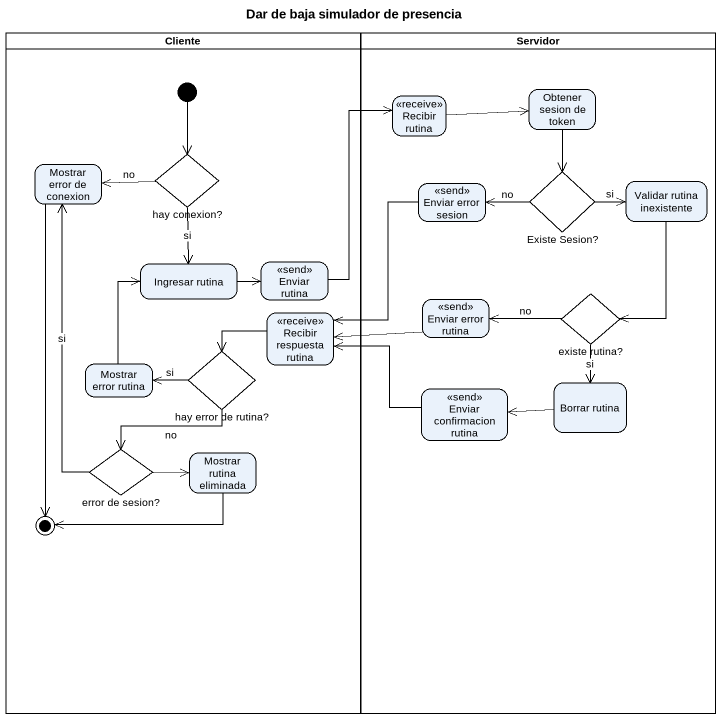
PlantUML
@startuml
title Dar de baja simulador de presencia
hide empty description
state Cliente <<partition>> {
  state "hay conexion?" as hay_conexion <<choice>>
  state "Mostrar error de conexion" as Mostrar_error_de_conexion
  state "Ingresar rutina" as Ingresar_rutina
  state "Enviar rutina" as Enviar_rutina <<send>>
  state "Recibir respuesta rutina" as Recibir_respuesta_rutina <<receive>>
  state "Mostrar error rutina" as Mostrar_error_rutina
  state "hay error de rutina?" as hay_error_de_rutina <<choice>>
  state "error de sesion?" as error_de_sesion <<choice>>
  state "Mostrar rutina eliminada" as Mostrar_rutina_eliminada
  [*] --> hay_conexion
  Mostrar_error_de_conexion --> [*]
  Mostrar_rutina_eliminada -left-> [*]
}
state Servidor <<partition>> {
  state "Recibir rutina" as Recibir_rutina <<receive>>
  state "Obtener sesion de token" as Obtener_sesion_de_token
  state "Enviar error sesion" as Enviar_error_sesion <<send>>
  state "Existe Sesion?" as Existe_Sesion <<choice>>
  state "Validar rutina inexistente" as Validar_rutina_inexistente
  state "Enviar error rutina" as Enviar_error_rutina <<send>>
  state "existe rutina?" as existe_rutina <<choice>>
  state "Enviar confirmacion rutina" as Enviar_confirmacion_rutina <<send>>
  state "Borrar rutina" as Borrar_rutina
}
Recibir_rutina -right-> Obtener_sesion_de_token
Obtener_sesion_de_token --> Existe_Sesion
hay_conexion -left-> Mostrar_error_de_conexion : no
hay_conexion --> Ingresar_rutina : si
Enviar_error_sesion --> Recibir_respuesta_rutina
Existe_Sesion -left-> Enviar_error_sesion : no
Existe_Sesion -right-> Validar_rutina_inexistente : si
Validar_rutina_inexistente --> existe_rutina
Ingresar_rutina -right-> Enviar_rutina
Enviar_rutina -up-> Recibir_rutina
Recibir_respuesta_rutina -left-> hay_error_de_rutina
Enviar_error_rutina -left-> Recibir_respuesta_rutina
existe_rutina -left-> Enviar_error_rutina : no
existe_rutina --> Borrar_rutina : si
Mostrar_error_rutina -up-> Ingresar_rutina
hay_error_de_rutina -left-> Mostrar_error_rutina : si
hay_error_de_rutina --> error_de_sesion : no
Enviar_confirmacion_rutina -left-> Recibir_respuesta_rutina
Borrar_rutina -left-> Enviar_confirmacion_rutina
error_de_sesion -up-> Mostrar_error_de_conexion : si
error_de_sesion -right-> Mostrar_rutina_eliminada
@enduml
